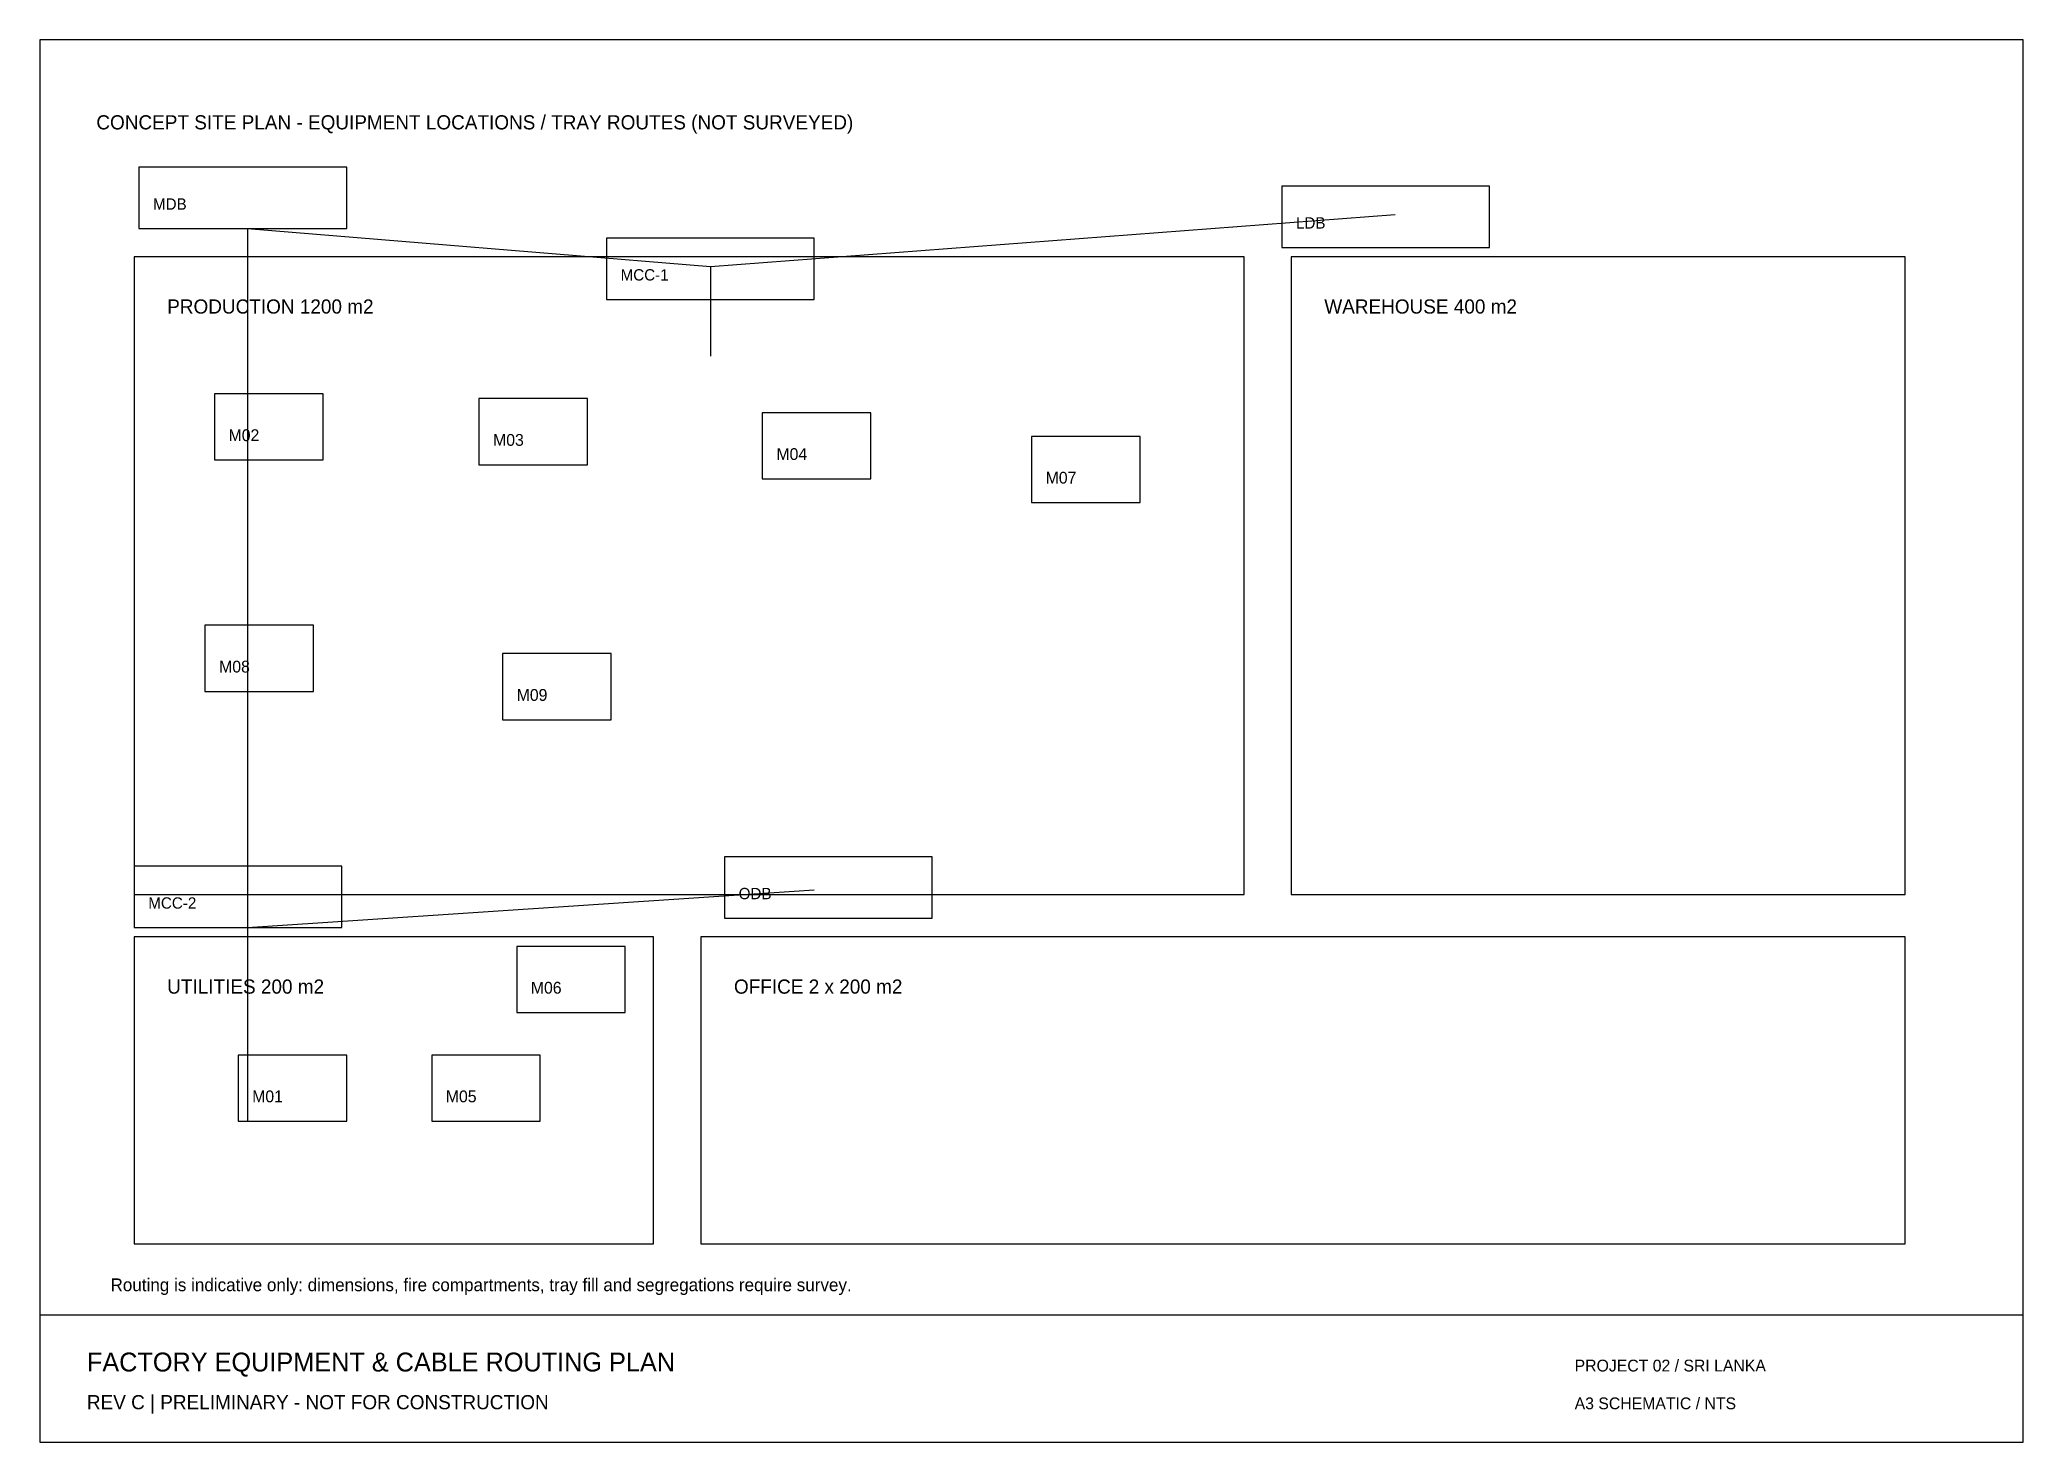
# Model space of a CAD drawing. Header units: metres. Extents: x 0 to 420, y 0 to 297.
import ezdxf

# ---------------------------------------------------------------- set-up
doc = ezdxf.new("R2010")
doc.units = ezdxf.units.M
for name, color, linetype in [('CABLE', 4, 'Continuous'), ('CONTROL', 5, 'Continuous'), ('EQUIPMENT', 3, 'Continuous'), ('FRAME', 7, 'Continuous'), ('SAFETY', 2, 'Continuous'), ('TEXT', 7, 'Continuous')]:
    doc.layers.add(name, color=color, linetype=linetype)

msp = doc.modelspace()

# ---------------------------------------------------------------- linework, layer by layer
at = {"layer": 'CABLE'}
for p, q in [((44, 257), (142, 249)), ((44, 257), (44, 109)), ((142, 249), (287, 260)), ((142, 249), (142, 230)), ((44, 109), (164, 117)), ((44, 109), (44, 68))]:
    msp.add_line(p, q, dxfattribs=at)
at = {"layer": 'CONTROL'}
for p, q in [((65, 270), (21, 270)), ((21, 270), (21, 257)), ((65, 257), (65, 270)), ((307, 266), (263, 266)), ((263, 266), (263, 253)), ((307, 253), (307, 266)), ((21, 257), (65, 257)), ((164, 255), (120, 255)), ((120, 255), (120, 242)), ((164, 242), (164, 255)), ((263, 253), (307, 253)), ((120, 242), (164, 242)), ((64, 122), (20, 122)), ((20, 122), (20, 109)), ((64, 109), (64, 122)), ((189, 124), (145, 124)), ((145, 124), (145, 111)), ((189, 111), (189, 124)), ((145, 111), (189, 111)), ((20, 109), (64, 109))]:
    msp.add_line(p, q, dxfattribs=at)
at = {"layer": 'EQUIPMENT'}
for p, q in [((255, 251), (20, 251)), ((20, 251), (20, 116)), ((255, 116), (255, 251)), ((395, 251), (265, 251)), ((265, 251), (265, 116)), ((395, 116), (395, 251)), ((60, 222), (37, 222)), ((37, 222), (37, 208)), ((60, 208), (60, 222)), ((116, 221), (93, 221)), ((93, 221), (93, 207)), ((116, 207), (116, 221)), ((176, 218), (153, 218)), ((153, 218), (153, 204)), ((176, 204), (176, 218)), ((233, 213), (210, 213)), ((210, 213), (210, 199)), ((233, 199), (233, 213)), ((37, 208), (60, 208)), ((93, 207), (116, 207)), ((153, 204), (176, 204)), ((210, 199), (233, 199)), ((58, 173), (35, 173)), ((35, 173), (35, 159)), ((58, 159), (58, 173)), ((121, 167), (98, 167)), ((98, 167), (98, 153)), ((121, 153), (121, 167)), ((35, 159), (58, 159)), ((98, 153), (121, 153)), ((20, 116), (255, 116)), ((265, 116), (395, 116)), ((130, 107), (20, 107)), ((20, 107), (20, 42)), ((124, 105), (101, 105)), ((101, 105), (101, 91)), ((124, 91), (124, 105)), ((130, 42), (130, 107)), ((395, 107), (140, 107)), ((140, 107), (140, 42)), ((395, 42), (395, 107)), ((101, 91), (124, 91)), ((65, 82), (42, 82)), ((42, 82), (42, 68)), ((65, 68), (65, 82)), ((106, 82), (83, 82)), ((83, 82), (83, 68)), ((106, 68), (106, 82)), ((42, 68), (65, 68)), ((83, 68), (106, 68)), ((20, 42), (130, 42)), ((140, 42), (395, 42))]:
    msp.add_line(p, q, dxfattribs=at)
at = {"layer": 'FRAME'}
for p, q in [((420, 297), (0, 297)), ((0, 297), (0, 0)), ((420, 0), (420, 297)), ((0, 27), (420, 27)), ((0, 0), (420, 0))]:
    msp.add_line(p, q, dxfattribs=at)

# ---------------------------------------------------------------- texts
at = {"layer": 'SAFETY'}
for s, height, p in [('Routing is indicative only: dimensions, fire compartments, tray fill and segregations require survey.', 2.7, (15, 32)), ('REV C | PRELIMINARY - NOT FOR CONSTRUCTION', 3, (10, 7))]:
    msp.add_text(s, height=height, dxfattribs=at).set_placement(p)
at = {"layer": 'TEXT'}
for s, height, p in [('CONCEPT SITE PLAN - EQUIPMENT LOCATIONS / TRAY ROUTES (NOT SURVEYED)', 3, (12, 278)), ('MDB', 2.4, (24, 261)), ('LDB', 2.4, (266, 257)), ('MCC-1', 2.4, (123, 246)), ('PRODUCTION 1200 m2', 3, (27, 239)), ('WAREHOUSE 400 m2', 3, (272, 239)), ('M02', 2.5, (40, 212)), ('M03', 2.5, (96, 211)), ('M04', 2.5, (156, 208)), ('M07', 2.5, (213, 203)), ('M08', 2.5, (38, 163)), ('M09', 2.5, (101, 157)), ('MCC-2', 2.4, (23, 113)), ('ODB', 2.4, (148, 115)), ('UTILITIES 200 m2', 3, (27, 95)), ('M06', 2.5, (104, 95)), ('OFFICE 2 x 200 m2', 3, (147, 95)), ('M01', 2.5, (45, 72)), ('M05', 2.5, (86, 72)), ('FACTORY EQUIPMENT & CABLE ROUTING PLAN', 4, (10, 15)), ('PROJECT 02 / SRI LANKA', 2.5, (325, 15)), ('A3 SCHEMATIC / NTS', 2.5, (325, 7))]:
    msp.add_text(s, height=height, dxfattribs=at).set_placement(p)

doc.saveas('drawing.dxf')
